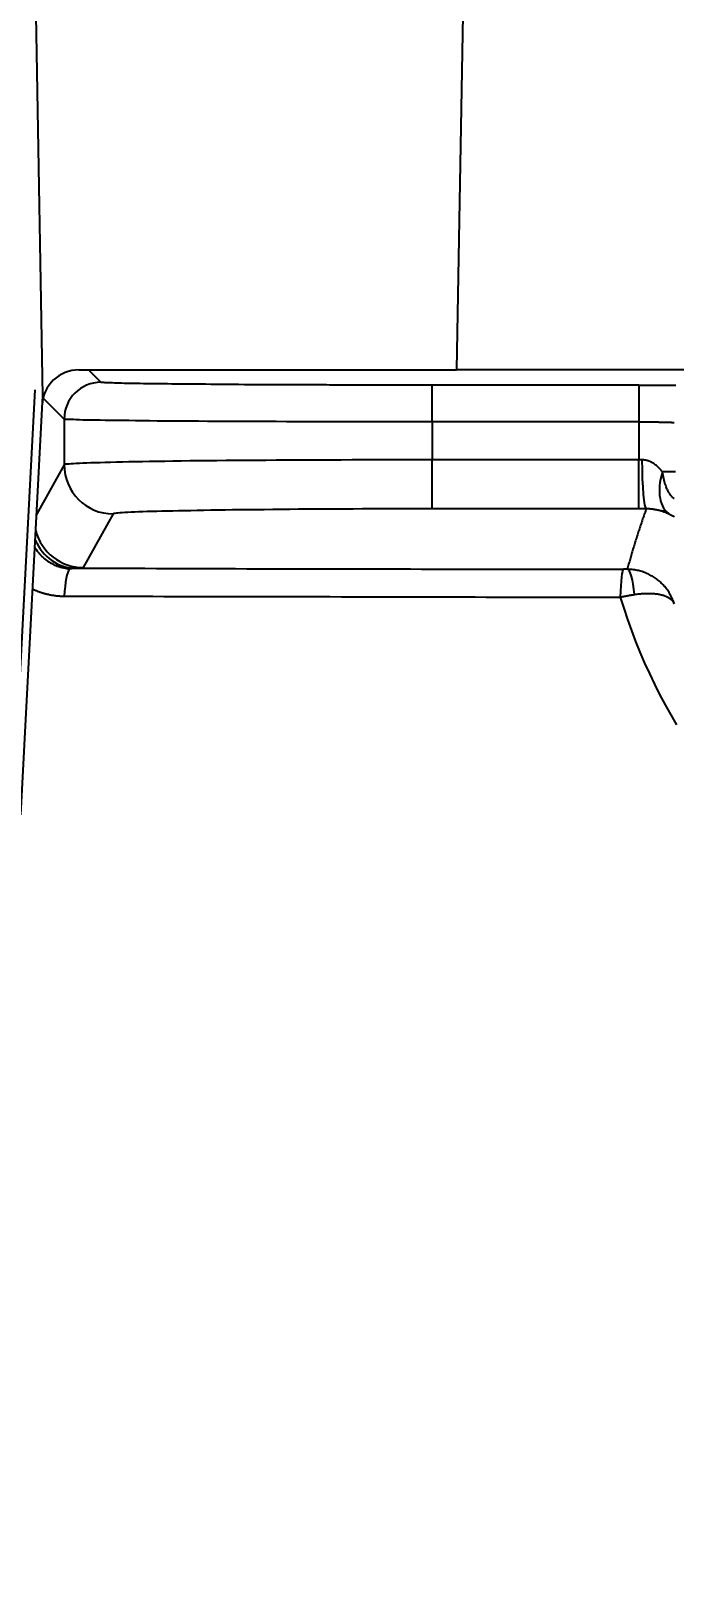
# Model space of a CAD drawing. Extents: x 0 to 395, y 0 to 289.
# Drawn here: x 105.26 to 110.51, y 237.98 to 250.56 of the extents above; entities that cross this region are included whole.
import ezdxf

# ---------------------------------------------------------------- set-up
doc = ezdxf.new("R2010")
doc.units = 0
doc.header["$LTSCALE"] = 10
doc.header["$MEASUREMENT"] = 0
doc.header["$PDMODE"] = 3
doc.header["$PDSIZE"] = -10
doc.layers.get('0').update_dxf_attribs({"linetype": 'CONTINUOUS'})
doc.layers.get('DEFPOINTS').update_dxf_attribs({"linetype": 'CONTINUOUS'})
doc.layers.add('1', color=7, linetype='CONTINUOUS')
doc.styles.add('Daelim Dimension', font='')
doc.styles.get('Daelim Dimension').set_extended_font_data('나눔고딕')
doc.dimstyles.new('DEFAULT', dxfattribs={"dimscale": 2, "dimtxt": 2, "dimasz": 2, "dimexe": 0, "dimexo": 2, "dimgap": 1, "dimtad": 1, "dimdec": 0, "dimzin": 9, "dimdsep": 46, "dimtxsty": 'Daelim Dimension', "dimcen": 0.5, "dimclrd": 5, "dimclre": 5, "dimclrt": 256, "dimadec": 1, "dimazin": 0, "dimtfac": 1, "dimtdec": 0, "dimtix": 1, "dimtmove": 0, "dimatfit": 3, "dimfxl": 1, "dimtolj": 1, "dimtzin": 1, "dimlwd": 9, "dimlwe": 9, "dimarcsym": 0})

# ---------------------------------------------------------------- blocks, each defined once
blk = doc.blocks.new('*D7')
at = {"color": 5, "linetype": 'ByBlock', "lineweight": 9, "ltscale": 0.5, "transparency": 16777216}
for p, q in [((110.67, 270.43), (71.782, 270.43)), ((71.782, 266.43), (71.782, 213.906)), ((110.67, 209.906), (71.782, 209.906))]:
    blk.add_line(p, q, dxfattribs=at)
at = {"color": 5, "ltscale": 0.5, "transparency": 16777216}
for points in [[(71.116, 266.43), (72.449, 266.43), (71.782, 270.43)], [(71.116, 213.906), (72.449, 213.906), (71.782, 209.906)]]:
    blk.add_solid(points, dxfattribs=at)
at = {"layer": 'DEFPOINTS', "color": 0, "ltscale": 0.5, "transparency": 16777216}
for p in [(114.67, 270.43), (71.782, 209.906), (114.67, 209.906)]:
    blk.add_point(p, dxfattribs=at)
at = {"color": 7, "ltscale": 0.5, "transparency": 16777216, "insert": (66.516, 240.168), "char_height": 6, "attachment_point": 5, "rotation": 90, "style": 'Daelim Dimension'}
blk.add_mtext('\\A1;61', dxfattribs=at)

msp = doc.modelspace()

# ---------------------------------------------------------------- linework, layer by layer
at = {"layer": '1'}
for p, q in [((108.97, 261.355), (108.733, 247.795)), ((105.36, 247.584), (105.245, 254.203)), ((105.654, 247.795), (108.733, 247.795)), ((105.834, 247.694), (105.732, 247.795)), ((108.733, 247.799), (111.289, 247.799)), ((105.115, 244.168), (105.297, 247.631)), ((108.534, 247.37), (108.534, 247.67)), ((110.218, 247.67), (108.534, 247.67)), ((110.218, 247.67), (110.218, 247.37)), ((105.181, 244.168), (105.36, 247.584)), ((105.534, 247.394), (105.363, 247.565)), ((105.534, 247.394), (105.534, 247.021)), ((110.218, 247.37), (108.534, 247.37)), ((108.534, 247.37), (108.534, 247.061)), ((110.218, 247.37), (110.218, 247.061)), ((105.534, 247.021), (105.309, 246.617)), ((110.218, 247.061), (108.534, 247.061)), ((108.534, 246.662), (108.534, 247.061)), ((110.218, 246.662), (110.218, 247.061)), ((110.518, 246.963), (110.412, 246.963)), ((105.934, 246.621), (105.69, 246.183)), ((110.218, 246.662), (108.534, 246.662))]:
    msp.add_line(p, q, dxfattribs=at)
for points in [[(107.303, 247.673), (107.251, 247.673), (107.2, 247.673), (107.15, 247.674), (107.1, 247.674), (107.051, 247.674), (107.003, 247.674), (106.955, 247.675), (106.908, 247.675), (106.862, 247.675), (106.817, 247.676), (106.772, 247.676), (106.729, 247.676), (106.686, 247.677), (106.644, 247.677), (106.603, 247.677), (106.563, 247.678), (106.524, 247.678), (106.486, 247.679), (106.449, 247.679), (106.413, 247.679), (106.377, 247.68), (106.342, 247.68), (106.309, 247.681), (106.276, 247.681), (106.243, 247.681), (106.212, 247.682), (106.182, 247.682), (106.153, 247.683), (106.125, 247.683), (106.098, 247.684), (106.072, 247.684), (106.047, 247.685), (106.024, 247.685), (106.002, 247.686), (105.981, 247.686), (105.962, 247.687), (105.944, 247.687), (105.928, 247.688), (105.913, 247.688), (105.899, 247.689), (105.886, 247.689), (105.875, 247.69), (105.866, 247.69), (105.857, 247.691), (105.85, 247.691), (105.845, 247.692), (105.84, 247.692), (105.837, 247.693), (105.835, 247.693), (105.834, 247.694)], [(108.534, 247.67), (108.507, 247.67), (108.48, 247.67), (108.453, 247.67), (108.426, 247.67), (108.4, 247.67), (108.373, 247.67), (108.347, 247.67), (108.321, 247.67), (108.295, 247.67), (108.269, 247.67), (108.243, 247.67), (108.217, 247.67), (108.191, 247.671), (108.165, 247.671), (108.14, 247.671), (108.114, 247.671), (108.089, 247.671), (108.064, 247.671), (108.038, 247.671), (108.013, 247.671), (107.988, 247.671), (107.964, 247.671), (107.939, 247.671), (107.914, 247.671), (107.89, 247.671), (107.865, 247.671), (107.841, 247.671), (107.816, 247.671), (107.792, 247.671), (107.768, 247.671), (107.744, 247.671), (107.72, 247.671), (107.696, 247.671), (107.673, 247.672), (107.649, 247.672), (107.625, 247.672), (107.602, 247.672), (107.578, 247.672), (107.555, 247.672), (107.532, 247.672), (107.508, 247.672), (107.485, 247.672), (107.462, 247.672), (107.439, 247.672), (107.416, 247.672), (107.393, 247.673), (107.37, 247.673), (107.348, 247.673), (107.325, 247.673), (107.303, 247.673)], [(110.218, 247.67), (110.237, 247.67), (110.256, 247.67), (110.274, 247.67), (110.293, 247.67), (110.311, 247.67), (110.329, 247.67), (110.347, 247.67), (110.365, 247.67), (110.383, 247.67), (110.401, 247.67), (110.418, 247.67), (110.436, 247.67), (110.453, 247.67), (110.47, 247.67), (110.487, 247.67), (110.504, 247.67), (110.52, 247.67)], [(108.534, 247.37), (108.44, 247.37), (108.346, 247.37), (108.253, 247.37), (108.16, 247.371), (108.067, 247.371), (107.975, 247.371), (107.883, 247.371), (107.792, 247.371), (107.701, 247.371), (107.612, 247.372), (107.523, 247.372), (107.435, 247.372), (107.348, 247.372), (107.263, 247.373), (107.179, 247.373), (107.096, 247.373), (107.014, 247.374), (106.934, 247.374), (106.856, 247.374), (106.779, 247.375), (106.704, 247.375), (106.63, 247.376), (106.559, 247.376), (106.489, 247.377), (106.422, 247.377), (106.356, 247.378), (106.293, 247.378), (106.231, 247.379), (106.172, 247.379), (106.116, 247.38), (106.061, 247.381), (106.01, 247.381), (105.96, 247.382), (105.913, 247.382), (105.869, 247.383), (105.827, 247.384), (105.788, 247.384), (105.752, 247.385), (105.718, 247.386), (105.687, 247.386), (105.659, 247.387), (105.633, 247.388), (105.611, 247.389), (105.591, 247.389), (105.574, 247.39), (105.56, 247.391), (105.549, 247.391), (105.541, 247.392), (105.536, 247.393), (105.534, 247.394)], [(110.218, 247.37), (110.227, 247.37), (110.236, 247.37), (110.246, 247.37), (110.255, 247.37), (110.264, 247.37), (110.273, 247.37), (110.283, 247.37), (110.292, 247.37), (110.301, 247.37), (110.31, 247.37), (110.318, 247.37), (110.327, 247.37), (110.336, 247.37), (110.344, 247.37), (110.353, 247.37), (110.361, 247.37), (110.369, 247.37), (110.377, 247.37), (110.385, 247.369), (110.392, 247.369), (110.4, 247.369), (110.407, 247.369), (110.414, 247.369), (110.421, 247.369), (110.428, 247.369), (110.435, 247.369), (110.441, 247.369), (110.447, 247.368), (110.453, 247.368), (110.459, 247.368), (110.464, 247.368), (110.469, 247.368), (110.474, 247.368), (110.479, 247.368), (110.483, 247.368), (110.488, 247.367), (110.492, 247.367), (110.495, 247.367), (110.499, 247.367), (110.502, 247.367), (110.505, 247.367), (110.507, 247.366)], [(108.534, 247.061), (108.44, 247.061), (108.346, 247.061), (108.253, 247.061), (108.16, 247.061), (108.067, 247.061), (107.974, 247.061), (107.883, 247.061), (107.792, 247.06), (107.701, 247.06), (107.611, 247.06), (107.523, 247.059), (107.435, 247.059), (107.348, 247.058), (107.263, 247.058), (107.179, 247.057), (107.096, 247.057), (107.014, 247.056), (106.934, 247.055), (106.856, 247.055), (106.779, 247.054), (106.704, 247.053), (106.63, 247.052), (106.559, 247.052), (106.489, 247.051), (106.421, 247.05), (106.356, 247.049), (106.293, 247.048), (106.231, 247.047), (106.172, 247.046), (106.116, 247.045), (106.061, 247.044), (106.01, 247.043), (105.96, 247.042), (105.913, 247.041), (105.869, 247.04), (105.827, 247.038), (105.788, 247.037), (105.752, 247.036), (105.718, 247.035), (105.687, 247.034), (105.659, 247.032), (105.633, 247.031), (105.611, 247.03), (105.591, 247.029), (105.574, 247.027), (105.56, 247.026), (105.549, 247.025), (105.541, 247.024), (105.536, 247.022), (105.534, 247.021)], [(110.245, 247.061), (110.244, 247.061), (110.244, 247.061), (110.243, 247.061), (110.242, 247.061), (110.242, 247.061), (110.241, 247.061), (110.241, 247.061), (110.24, 247.061), (110.24, 247.061), (110.239, 247.061), (110.239, 247.061), (110.238, 247.061), (110.238, 247.061), (110.237, 247.061), (110.237, 247.061), (110.236, 247.061), (110.236, 247.061), (110.235, 247.061), (110.234, 247.061), (110.234, 247.061), (110.233, 247.061), (110.233, 247.061), (110.232, 247.061), (110.232, 247.061), (110.231, 247.061), (110.231, 247.061), (110.23, 247.061), (110.23, 247.061), (110.229, 247.061), (110.229, 247.061), (110.228, 247.061), (110.227, 247.061), (110.227, 247.061), (110.226, 247.061), (110.226, 247.061), (110.225, 247.061), (110.225, 247.061), (110.224, 247.061), (110.224, 247.061), (110.223, 247.061), (110.223, 247.061), (110.222, 247.061), (110.222, 247.061), (110.221, 247.061), (110.22, 247.061), (110.22, 247.061), (110.219, 247.061), (110.219, 247.061), (110.218, 247.061), (110.218, 247.061)], [(110.412, 246.963), (110.409, 246.966), (110.407, 246.97), (110.404, 246.973), (110.401, 246.976), (110.399, 246.979), (110.396, 246.982), (110.393, 246.985), (110.391, 246.988), (110.388, 246.991), (110.385, 246.994), (110.382, 246.996), (110.379, 246.999), (110.377, 247.002), (110.374, 247.004), (110.371, 247.007), (110.368, 247.01), (110.365, 247.012), (110.362, 247.015), (110.359, 247.017), (110.356, 247.019), (110.353, 247.022), (110.35, 247.024), (110.347, 247.026), (110.344, 247.028), (110.341, 247.031), (110.337, 247.033), (110.334, 247.035), (110.331, 247.037), (110.328, 247.038), (110.324, 247.04), (110.321, 247.042), (110.318, 247.044), (110.314, 247.045), (110.311, 247.047), (110.307, 247.049), (110.304, 247.05), (110.3, 247.051), (110.296, 247.053), (110.292, 247.054), (110.288, 247.055), (110.284, 247.056), (110.28, 247.057), (110.276, 247.058), (110.272, 247.059), (110.268, 247.06), (110.263, 247.06), (110.259, 247.061), (110.254, 247.061), (110.249, 247.061), (110.245, 247.061)], [(110.508, 246.746), (110.506, 246.747), (110.505, 246.747), (110.503, 246.748), (110.501, 246.749), (110.5, 246.75), (110.498, 246.752), (110.496, 246.754), (110.494, 246.755), (110.492, 246.758), (110.489, 246.76), (110.487, 246.763), (110.485, 246.766), (110.482, 246.769), (110.479, 246.772), (110.477, 246.776), (110.474, 246.78), (110.471, 246.784), (110.468, 246.789), (110.465, 246.794), (110.462, 246.8), (110.458, 246.806), (110.455, 246.812), (110.452, 246.819), (110.448, 246.826), (110.445, 246.834), (110.442, 246.842), (110.438, 246.851), (110.435, 246.861), (110.432, 246.872), (110.429, 246.883), (110.425, 246.895), (110.422, 246.907), (110.42, 246.92), (110.417, 246.934), (110.414, 246.948), (110.412, 246.963)], [(108.534, 246.662), (108.45, 246.662), (108.367, 246.661), (108.285, 246.661), (108.204, 246.661), (108.124, 246.661), (108.045, 246.661), (107.967, 246.661), (107.89, 246.66), (107.814, 246.66), (107.738, 246.66), (107.664, 246.659), (107.59, 246.659), (107.517, 246.658), (107.445, 246.658), (107.374, 246.657), (107.303, 246.657), (107.234, 246.656), (107.166, 246.655), (107.099, 246.655), (107.034, 246.654), (106.969, 246.653), (106.907, 246.653), (106.846, 246.652), (106.786, 246.651), (106.729, 246.65), (106.673, 246.649), (106.619, 246.648), (106.566, 246.647), (106.516, 246.646), (106.467, 246.645), (106.42, 246.644), (106.374, 246.643), (106.331, 246.642), (106.289, 246.641), (106.249, 246.64), (106.211, 246.639), (106.175, 246.638), (106.141, 246.637), (106.11, 246.635), (106.081, 246.634), (106.054, 246.633), (106.03, 246.632), (106.008, 246.63), (105.989, 246.629), (105.973, 246.628), (105.96, 246.626), (105.949, 246.625), (105.941, 246.624), (105.936, 246.622), (105.934, 246.621)], [(110.28, 246.662), (110.277, 246.652), (110.274, 246.643), (110.27, 246.634), (110.267, 246.624), (110.264, 246.615), (110.26, 246.605), (110.257, 246.596), (110.254, 246.586), (110.25, 246.577), (110.247, 246.567), (110.244, 246.558), (110.241, 246.548), (110.237, 246.539), (110.234, 246.529), (110.231, 246.519), (110.228, 246.51), (110.225, 246.5), (110.221, 246.49), (110.218, 246.481), (110.215, 246.471), (110.212, 246.461), (110.209, 246.451), (110.205, 246.442), (110.202, 246.432), (110.199, 246.422), (110.196, 246.412), (110.193, 246.402), (110.19, 246.392), (110.187, 246.382), (110.184, 246.372), (110.181, 246.362), (110.178, 246.352), (110.174, 246.342), (110.171, 246.332), (110.168, 246.322), (110.165, 246.312), (110.162, 246.302), (110.159, 246.292), (110.156, 246.282), (110.153, 246.272), (110.151, 246.261), (110.148, 246.251), (110.145, 246.241), (110.142, 246.231), (110.139, 246.22), (110.136, 246.21), (110.133, 246.2), (110.13, 246.189), (110.127, 246.179), (110.124, 246.169)], [(110.28, 246.662), (110.279, 246.662), (110.278, 246.662), (110.277, 246.662), (110.275, 246.662), (110.274, 246.662), (110.273, 246.662), (110.272, 246.662), (110.27, 246.662), (110.269, 246.662), (110.268, 246.662), (110.267, 246.662), (110.265, 246.662), (110.264, 246.662), (110.263, 246.662), (110.262, 246.662), (110.26, 246.662), (110.259, 246.662), (110.258, 246.662), (110.257, 246.662), (110.255, 246.662), (110.254, 246.662), (110.253, 246.662), (110.252, 246.662), (110.25, 246.662), (110.249, 246.662), (110.248, 246.662), (110.247, 246.662), (110.245, 246.662), (110.244, 246.662), (110.243, 246.662), (110.242, 246.662), (110.24, 246.662), (110.239, 246.662), (110.238, 246.662), (110.237, 246.662), (110.235, 246.662), (110.234, 246.662), (110.233, 246.662), (110.232, 246.662), (110.23, 246.662), (110.229, 246.662), (110.228, 246.662), (110.227, 246.662), (110.225, 246.662), (110.224, 246.662), (110.223, 246.662), (110.222, 246.662), (110.22, 246.662), (110.219, 246.662), (110.218, 246.662)], [(110.476, 246.614), (110.473, 246.615), (110.47, 246.617), (110.467, 246.618), (110.464, 246.62), (110.46, 246.621), (110.457, 246.623), (110.454, 246.624), (110.451, 246.626), (110.448, 246.627), (110.444, 246.628), (110.441, 246.63), (110.438, 246.631), (110.435, 246.633), (110.431, 246.634), (110.428, 246.635), (110.424, 246.636), (110.421, 246.638), (110.418, 246.639), (110.414, 246.64), (110.411, 246.641), (110.407, 246.642), (110.403, 246.643), (110.4, 246.644), (110.396, 246.646), (110.392, 246.647), (110.389, 246.648), (110.385, 246.649), (110.381, 246.649), (110.377, 246.65), (110.374, 246.651), (110.37, 246.652), (110.366, 246.653), (110.362, 246.654), (110.358, 246.655), (110.353, 246.655), (110.349, 246.656), (110.345, 246.657), (110.34, 246.657), (110.336, 246.658), (110.331, 246.659), (110.327, 246.659), (110.322, 246.66), (110.317, 246.66), (110.312, 246.66), (110.307, 246.661), (110.302, 246.661), (110.297, 246.661), (110.291, 246.661), (110.286, 246.662), (110.28, 246.662)], [(110.347, 246.657), (110.441, 246.643)], [(110.511, 246.593), (110.506, 246.596), (110.501, 246.599), (110.496, 246.602), (110.491, 246.605), (110.486, 246.608), (110.481, 246.611), (110.476, 246.614)], [(105.578, 246.172), (105.571, 246.173), (105.564, 246.173), (105.557, 246.174), (105.551, 246.175), (105.544, 246.176), (105.537, 246.177), (105.531, 246.178), (105.524, 246.18), (105.517, 246.181), (105.511, 246.183), (105.504, 246.185), (105.498, 246.187), (105.491, 246.189), (105.485, 246.191), (105.478, 246.193), (105.472, 246.196), (105.465, 246.198), (105.459, 246.201), (105.453, 246.204), (105.447, 246.207), (105.441, 246.21), (105.435, 246.213), (105.428, 246.217), (105.423, 246.22), (105.417, 246.224), (105.411, 246.228), (105.405, 246.232), (105.399, 246.236), (105.394, 246.24), (105.388, 246.244), (105.383, 246.248), (105.377, 246.253), (105.372, 246.258), (105.366, 246.262), (105.361, 246.267), (105.356, 246.272), (105.351, 246.277), (105.346, 246.282), (105.341, 246.287), (105.336, 246.293), (105.332, 246.298), (105.327, 246.304), (105.323, 246.309), (105.318, 246.315), (105.314, 246.321), (105.31, 246.327), (105.305, 246.333), (105.301, 246.339), (105.298, 246.345), (105.294, 246.351)], [(105.629, 246.178), (105.628, 246.178), (105.627, 246.178), (105.626, 246.178), (105.625, 246.178), (105.624, 246.178), (105.624, 246.178), (105.623, 246.178), (105.622, 246.178), (105.621, 246.178), (105.62, 246.178), (105.619, 246.178), (105.618, 246.178), (105.617, 246.178), (105.616, 246.178), (105.616, 246.177), (105.615, 246.177), (105.614, 246.177), (105.613, 246.177), (105.612, 246.177), (105.611, 246.177), (105.61, 246.177), (105.609, 246.177), (105.608, 246.177), (105.607, 246.177), (105.606, 246.177), (105.605, 246.176), (105.604, 246.176), (105.603, 246.176), (105.602, 246.176), (105.601, 246.176), (105.599, 246.176), (105.598, 246.176), (105.597, 246.175), (105.596, 246.175), (105.595, 246.175), (105.594, 246.175), (105.593, 246.175), (105.592, 246.175), (105.591, 246.174), (105.59, 246.174), (105.588, 246.174), (105.587, 246.174), (105.586, 246.174), (105.585, 246.174), (105.584, 246.173), (105.583, 246.173), (105.581, 246.173), (105.58, 246.173), (105.579, 246.173), (105.578, 246.172)], [(105.587, 246.181), (105.656, 246.181)], [(105.629, 246.178), (105.723, 246.178), (105.818, 246.178), (105.912, 246.177), (106.006, 246.177), (106.1, 246.177), (106.193, 246.177), (106.286, 246.176), (106.379, 246.176), (106.472, 246.176), (106.565, 246.176), (106.657, 246.175), (106.749, 246.175), (106.84, 246.175), (106.932, 246.175), (107.023, 246.174), (107.114, 246.174), (107.204, 246.174), (107.294, 246.174), (107.384, 246.174), (107.474, 246.173), (107.563, 246.173), (107.652, 246.173), (107.741, 246.173), (107.83, 246.173), (107.918, 246.172), (108.007, 246.172), (108.095, 246.172), (108.183, 246.172), (108.271, 246.172), (108.358, 246.172), (108.446, 246.171), (108.534, 246.171), (108.621, 246.171), (108.708, 246.171), (108.796, 246.171), (108.883, 246.171), (108.97, 246.17), (109.057, 246.17), (109.144, 246.17), (109.231, 246.17), (109.318, 246.17), (109.404, 246.17), (109.491, 246.17), (109.578, 246.169), (109.664, 246.169), (109.75, 246.169), (109.836, 246.169), (109.922, 246.169), (110.008, 246.169), (110.094, 246.169)], [(105.69, 246.183), (105.69, 246.183), (105.69, 246.183), (105.69, 246.183), (105.69, 246.182), (105.69, 246.182), (105.69, 246.182), (105.689, 246.182), (105.689, 246.182), (105.689, 246.182), (105.689, 246.182), (105.688, 246.182), (105.688, 246.182), (105.688, 246.182), (105.687, 246.182), (105.687, 246.182), (105.687, 246.182), (105.686, 246.182), (105.686, 246.182), (105.685, 246.181), (105.685, 246.181), (105.684, 246.181), (105.684, 246.181), (105.683, 246.181), (105.683, 246.181), (105.682, 246.181), (105.681, 246.181), (105.681, 246.181), (105.68, 246.181), (105.679, 246.181), (105.679, 246.181), (105.678, 246.181), (105.677, 246.181), (105.676, 246.181), (105.676, 246.181), (105.675, 246.18), (105.674, 246.18), (105.673, 246.18), (105.672, 246.18), (105.671, 246.18), (105.67, 246.18), (105.669, 246.18), (105.668, 246.18), (105.667, 246.18), (105.666, 246.18), (105.665, 246.18), (105.664, 246.18), (105.663, 246.18), (105.662, 246.18), (105.66, 246.18), (105.659, 246.179)], [(110.124, 246.169), (110.124, 246.169), (110.123, 246.169), (110.123, 246.169), (110.122, 246.169), (110.121, 246.169), (110.121, 246.169), (110.12, 246.169), (110.12, 246.169), (110.119, 246.169), (110.118, 246.169), (110.118, 246.169), (110.117, 246.169), (110.117, 246.169), (110.116, 246.169), (110.115, 246.169), (110.115, 246.169), (110.114, 246.169), (110.114, 246.169), (110.113, 246.169), (110.112, 246.169), (110.112, 246.169), (110.111, 246.169), (110.11, 246.169), (110.11, 246.169), (110.109, 246.169), (110.109, 246.169), (110.108, 246.169), (110.107, 246.169), (110.107, 246.169), (110.106, 246.169), (110.106, 246.169), (110.105, 246.169), (110.104, 246.169), (110.104, 246.169), (110.103, 246.169), (110.103, 246.169), (110.102, 246.169), (110.101, 246.169), (110.101, 246.169), (110.1, 246.169), (110.1, 246.169), (110.099, 246.169), (110.098, 246.169), (110.098, 246.169), (110.097, 246.169), (110.097, 246.169), (110.096, 246.169), (110.095, 246.169), (110.095, 246.169), (110.094, 246.169)], [(110.507, 245.887), (110.504, 245.897), (110.501, 245.906), (110.497, 245.916), (110.493, 245.925), (110.489, 245.934), (110.485, 245.943), (110.48, 245.952), (110.476, 245.961), (110.471, 245.97), (110.466, 245.979), (110.46, 245.987), (110.455, 245.996), (110.449, 246.004), (110.443, 246.012), (110.436, 246.02), (110.43, 246.028), (110.423, 246.035), (110.417, 246.043), (110.409, 246.05), (110.402, 246.057), (110.395, 246.064), (110.387, 246.071), (110.38, 246.077), (110.372, 246.084), (110.364, 246.09), (110.355, 246.096), (110.347, 246.101), (110.338, 246.107), (110.33, 246.112), (110.321, 246.117), (110.312, 246.122), (110.303, 246.127), (110.294, 246.131), (110.284, 246.136), (110.275, 246.139), (110.265, 246.143), (110.256, 246.147), (110.246, 246.15), (110.236, 246.153), (110.226, 246.156), (110.216, 246.158), (110.206, 246.16), (110.196, 246.162), (110.186, 246.164), (110.176, 246.165), (110.166, 246.167), (110.155, 246.167), (110.145, 246.168), (110.135, 246.169), (110.124, 246.169)], [(105.274, 246.01), (105.279, 246.007), (105.284, 246.005), (105.288, 246.003), (105.293, 246.001), (105.298, 245.999), (105.303, 245.997), (105.308, 245.995), (105.313, 245.993), (105.318, 245.991), (105.323, 245.989), (105.328, 245.987), (105.333, 245.985), (105.338, 245.983), (105.343, 245.982), (105.349, 245.98), (105.354, 245.978), (105.359, 245.977), (105.364, 245.975), (105.369, 245.974), (105.374, 245.972), (105.379, 245.971), (105.385, 245.97), (105.39, 245.968), (105.395, 245.967), (105.4, 245.966), (105.406, 245.965), (105.411, 245.963), (105.416, 245.962), (105.422, 245.961), (105.427, 245.96), (105.432, 245.959), (105.438, 245.959), (105.443, 245.958), (105.448, 245.957), (105.454, 245.956), (105.459, 245.955), (105.464, 245.955), (105.47, 245.954), (105.475, 245.954), (105.481, 245.953), (105.486, 245.953), (105.491, 245.952), (105.497, 245.952), (105.502, 245.951), (105.508, 245.951), (105.513, 245.951), (105.519, 245.951), (105.524, 245.951), (105.529, 245.951), (105.535, 245.951)], [(110.183, 245.964), (110.193, 245.965), (110.203, 245.966), (110.213, 245.968), (110.222, 245.969), (110.232, 245.97), (110.241, 245.971), (110.251, 245.972), (110.26, 245.972), (110.269, 245.973), (110.279, 245.973), (110.288, 245.973), (110.297, 245.973), (110.305, 245.973), (110.314, 245.973), (110.323, 245.973), (110.331, 245.972), (110.339, 245.972), (110.348, 245.971), (110.356, 245.97), (110.363, 245.969), (110.371, 245.968), (110.379, 245.967), (110.386, 245.965), (110.393, 245.964), (110.4, 245.962), (110.407, 245.961), (110.414, 245.959), (110.42, 245.957), (110.426, 245.955), (110.432, 245.953), (110.438, 245.95), (110.444, 245.948), (110.449, 245.945), (110.455, 245.943), (110.46, 245.94), (110.464, 245.937), (110.469, 245.934), (110.473, 245.931), (110.477, 245.928), (110.481, 245.925), (110.485, 245.922), (110.488, 245.918), (110.491, 245.915), (110.494, 245.911), (110.497, 245.907), (110.5, 245.903), (110.502, 245.9), (110.504, 245.896), (110.505, 245.892), (110.507, 245.887)], [(105.535, 245.951), (105.625, 245.95), (105.715, 245.95), (105.805, 245.95), (105.895, 245.95), (105.985, 245.949), (106.076, 245.949), (106.166, 245.949), (106.256, 245.949), (106.346, 245.948), (106.437, 245.948), (106.527, 245.948), (106.617, 245.948), (106.708, 245.948), (106.798, 245.947), (106.889, 245.947), (106.979, 245.947), (107.07, 245.947), (107.16, 245.947), (107.251, 245.947), (107.341, 245.946), (107.432, 245.946), (107.522, 245.946), (107.613, 245.946), (107.704, 245.946), (107.794, 245.945), (107.885, 245.945), (107.976, 245.945), (108.067, 245.945), (108.157, 245.945), (108.248, 245.945), (108.339, 245.944), (108.43, 245.944), (108.521, 245.944), (108.612, 245.944), (108.703, 245.944), (108.793, 245.944), (108.884, 245.944), (108.975, 245.943), (109.066, 245.943), (109.157, 245.943), (109.248, 245.943), (109.339, 245.943), (109.43, 245.943), (109.521, 245.943), (109.613, 245.943), (109.704, 245.942), (109.795, 245.942), (109.886, 245.942), (109.977, 245.942), (110.068, 245.942)], [(110.068, 245.942), (110.071, 245.943), (110.073, 245.943), (110.075, 245.944), (110.077, 245.944), (110.08, 245.944), (110.082, 245.945), (110.084, 245.945), (110.087, 245.946), (110.089, 245.946), (110.091, 245.947), (110.093, 245.947), (110.096, 245.948), (110.098, 245.948), (110.1, 245.949), (110.103, 245.949), (110.105, 245.95), (110.107, 245.95), (110.11, 245.951), (110.112, 245.951), (110.114, 245.951), (110.117, 245.952), (110.119, 245.952), (110.121, 245.953), (110.123, 245.953), (110.126, 245.954), (110.128, 245.954), (110.13, 245.955), (110.133, 245.955), (110.135, 245.955), (110.137, 245.956), (110.14, 245.956), (110.142, 245.957), (110.144, 245.957), (110.147, 245.957), (110.149, 245.958), (110.151, 245.958), (110.153, 245.959), (110.156, 245.959), (110.158, 245.959), (110.16, 245.96), (110.163, 245.96), (110.165, 245.961), (110.167, 245.961), (110.17, 245.961), (110.172, 245.962), (110.174, 245.962), (110.176, 245.962), (110.179, 245.963), (110.181, 245.963), (110.183, 245.964)], [(110.068, 245.942), (110.096, 245.851), (110.127, 245.76), (110.159, 245.67), (110.193, 245.581), (110.228, 245.493), (110.266, 245.405), (110.305, 245.319), (110.346, 245.233), (110.388, 245.149), (110.433, 245.065), (110.479, 244.983), (110.526, 244.901)]]:
    msp.add_lwpolyline(points, dxfattribs=at)
for centre, major_axis, ratio, start_param, end_param in [((105.654, 247.495), (0, -0.3), 0.99981, 3.141593, 4.660029), ((105.834, 247.394), (-0.212, -0.212), 0.999924, 3.927029, 5.497749), ((105.934, 247.021), (0.35, -0.194), 0.999839, 3.648736, 5.219395), ((110.28, 247.061), (0.001, -0.4), 0.089338, 4.712263, 6.26742), ((110.67, 246.963), (-0.19, -0.352), 0.597731, 5.024988, 6.262623), ((105.69, 246.583), (0.35, -0.194), 0.999839, 3.896803, 5.219395), ((105.629, 246.578), (0.014, -0.4), 0.915716, 5.120896, 6.244043), ((105.588, 245.878), (0.001, 0.3), 0.182074, 0.201201, 1.328344), ((110.094, 245.869), (0, -0.3), 0.089518, 3.157364, 4.465439), ((110.124, 245.869), (0.001, -0.3), 0.208279, 1.891942, 3.125529)]:
    msp.add_ellipse(centre, major_axis=major_axis, ratio=ratio, start_param=start_param, end_param=end_param, dxfattribs=at)

# ---------------------------------------------------------------- dimensions: what is measured, and where the dimension line sits
at = {"color": 5, "ltscale": 0.5}
dim = msp.add_linear_dim(base=(71.782, 209.906), p1=(114.67, 270.43), p2=(114.67, 209.906), angle=90, dimstyle='DEFAULT', override={"dimtxt": 3, "dimclrt": 7, "dimfxl": 1.25, "dimarcsym": 1}, dxfattribs=at)
dim.commit()
dim.dimension.update_dxf_attribs({"geometry": '*D7', "text_midpoint": (66.516, 240.168)})

doc.saveas('drawing.dxf')
